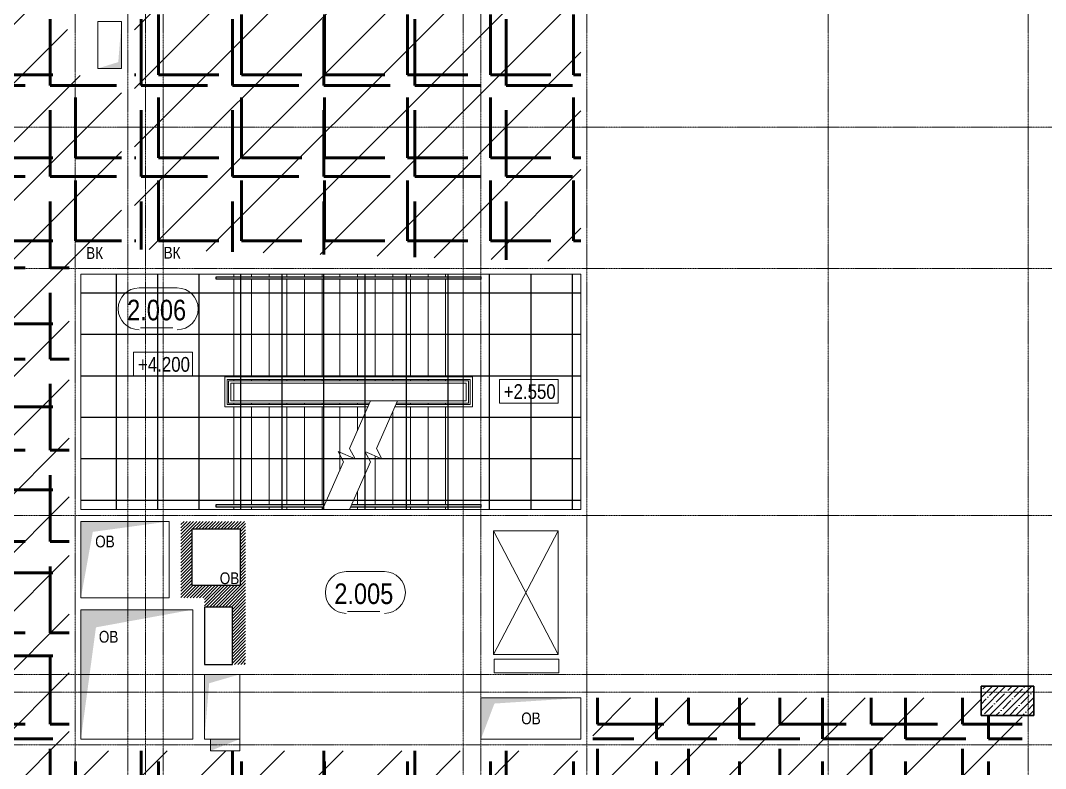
# Model space of a CAD drawing. Header units: millimetres. Extents: x -65509 to 912790, y 446 to 713294.
# Drawn here: x 10353 to 27776, y 189977 to 202691 of the extents above; entities that cross this region are included whole.
import ezdxf
from ezdxf.enums import TextEntityAlignment as Align

# ---------------------------------------------------------------- set-up
doc = ezdxf.new("R2010")
doc.units = ezdxf.units.MM
doc.linetypes.add('CENTER2', pattern=[28.575, 19.05, -3.175, 3.175, -3.175])
doc.linetypes.add('HIDDEN2', pattern=[4.7625, 3.175, -1.5875])
doc.layers.add('1.1) Нал. пол 1 вып. классы в 1 блоке', color=5, linetype='Continuous')
doc.layers.add('7.2) ГИдрообзЭОМ СС', color=6, linetype='Continuous')
for name, color, linetype, lineweight in [('8.1) Нал. пол 8 вып.', 190, 'Continuous', 30), ('8.2) Линолеум 8 вып', 90, 'Continuous', 60), ('9.1) Линолеум 9  9.2 Инв', 3, 'Continuous', 60), ('9.2) Юра итоговая пол плитка', 3, 'Continuous', 30), ('АР_Area', 250, 'Continuous', 5), ('АР_Колонны', 250, 'Continuous', 30), ('АР_Отметка', 250, 'Continuous', 13), ('АР_Стены ЖБ', 250, 'Continuous', 35), ('АР_Ф_ЛК', 250, 'Continuous', 5), ('АР_Штриховка', 250, 'Continuous', 0), ('ВК_Шахты', 250, 'Continuous', 9), ('ОВ_Шахты', 250, 'Continuous', 5), ('РД_Оси_100', 250, 'Continuous', 0), ('СС_Отверстия', 250, 'Continuous', 9), ('ТХ_Оборудование', 250, 'Continuous', 9)]:
    doc.layers.add(name, color=color, linetype=linetype, lineweight=lineweight)
doc.layers.add('АР_Делит', color=250, linetype='Continuous', lineweight=0, plot=False)
doc.styles.add('Arial_Narrow_08', font='ARIALN.TTF', dxfattribs={"width": 0.8})
doc.styles.add('style1', font='ARIALN.TTF')
pattern_1 = [(0, (0, 0), (0, 1550.67), [1127.76, -422.91]), (90, (0, 0), (-1550.67, 9e-14), [1127.76, -422.91])]
pattern_2 = [(0, (0, 0), (0, 1410.97), [1026.16, -384.81]), (90, (0, 0), (-1410.97, 9e-14), [1026.16, -384.81])]

# ---------------------------------------------------------------- blocks, each defined once
blk = doc.blocks.new('otv')
at = {"linetype": 'Continuous'}
blk.add_lwpolyline([(0, -1), (0, 0), (1, 0), (1, -1)], close=True, dxfattribs=at)
blk.add_solid([(0, -1), (0, 0), (0.1346, -0.1366), (1, 0)], dxfattribs=at)
blk = doc.blocks.new('Отметка_план')
at = {"color": 7}
blk.add_lwpolyline([(0, 0), (10, 0), (10, 4), (0, 4)], close=True, dxfattribs=at)
at = {"style": 'Arial_Narrow_08', "width": 0.8}
blk.add_attdef('OTMG', text='', height=2.5, dxfattribs=at).set_placement((9.06, 0.7), align=Align.RIGHT)
blk = doc.blocks.new('otv_в_стене')
at = {"linetype": 'Continuous'}
blk.add_lwpolyline([(0, -1), (0, 0), (1, 0), (1, -1)], close=True, dxfattribs=at)
blk.add_solid([(0, -1), (0, 0), (0.5, -0.5), (1, 0)], dxfattribs=at)
blk = doc.blocks.new('оси_рен')
at = {"layer": 'РД_Оси_100', "color": 251, "linetype": 'CENTER2', "true_color": 0x636466}
for p, q in [((1215752.916, 135558.25), (1215752.916, 223268.25)), ((1219852.916, 135558.25), (1219852.916, 223268.25)), ((1223252.916, 135558.25), (1223252.916, 223268.25)), ((1225207.916, 158413.25), (1189697.958, 158413.25)), ((1225207.916, 156013.25), (1189697.958, 156013.25)), ((1225207.916, 151813.25), (1189697.958, 151813.25))]:
    blk.add_line(p, q, dxfattribs=at)
for points in [[(1207052.916, 223268.25), (1207052.916, 135558.25)], [(1207952.916, 135558.25), (1207952.916, 223268.25)], [(1208252.916, 135558.25), (1208252.916, 223268.25)], [(1208552.916, 135558.25), (1208552.916, 223268.25)], [(1213652.916, 223268.25), (1213652.916, 135558.25)], [(1213952.916, 135558.25), (1213952.916, 223268.25)], [(1225207.916, 149113.25), (1190197.958, 149113.25), (1189697.958, 149263.25)], [(1225207.916, 148813.25), (1190197.958, 148813.25), (1189697.958, 148663.25)], [(1225207.916, 147913.25), (1189697.958, 147913.25)]]:
    blk.add_lwpolyline(points, dxfattribs=at)
blk = doc.blocks.new('MOK-МаркаПом_овал_ареал')
for p, q in [((-2.99, 3.76), (3.52, 3.76)), ((-2.75, -3), (2.75, -3))]:
    blk.add_line(p, q)
for centre, radius, start, end in [((-2.99, 0.21), 3.55, 90, 270), ((3.52, 0.21), 3.55, 270, 90), ((-7.41, 0), 7.16, 0, 0.001)]:
    blk.add_arc(centre, radius, start, end)
at = {"color": 0, "style": 'style1'}
blk.add_attdef('АР-ПОМЕЩЕНИЕ:НОМЕР', text='', height=3, dxfattribs=at).set_placement((0.26, 0), align=Align.MIDDLE)

msp = doc.modelspace()

# ---------------------------------------------------------------- hatches: boundary and pattern name
at = {"layer": '1.1) Нал. пол 1 вып. классы в 1 блоке'}
h = msp.add_hatch(dxfattribs=at)
h.set_pattern_fill('ANSI31', color=256, scale=222)
h.set_pattern_definition([(45, (-1573151.94, 141213.05), (-498.4042, 498.4042), [])])
h.paths.add_polyline_path([(13310, 207256.988), (12290, 207256.988), (12290, 207176.988), (12290, 204276.987), (12290, 203776.987), (12290, 202876.987), (12290, 200626.988), (12290, 199376.988), (12290, 198796.988), (12660, 198796.988), (19880, 198582.917), (19880, 199576.988), (19880, 202876.987), (19860, 202876.987), (19860, 203826.987), (19880, 203826.987), (19880, 204976.987), (19880, 205876.987), (19880, 207076.987), (19878.462, 207176.988), (19860, 207176.988), (19860, 207676.987), (19710, 207676.987), (13310, 207676.988)])
at = {"layer": '7.2) ГИдрообзЭОМ СС'}
h = msp.add_hatch(dxfattribs=at)
h.set_pattern_fill('ANSI31', color=256, scale=12)
h.paths.add_polyline_path([(14180, 194176.988), (13080, 194176.988), (13080, 192876.988), (13480, 192876.988), (13480, 192720.826), (13956.739, 192720.826), (13956.739, 191746.988), (14180, 191746.988)])
h.paths.add_polyline_path([(13272.46, 193085.175), (13272.46, 194050.928), (14088.338, 194050.928), (14088.338, 193085.175)], flags=16)
h.paths.add_polyline_path([(12070, 206231.763), (11661.786, 206231.962), (11661.839, 205606.685), (11661.91, 205606.685), (11661.98, 204793.672), (11661.98, 204396.987), (12070, 204396.987)])
h.paths.add_polyline_path([(9390, 228651.988), (7790, 228651.988), (7790, 228301.988), (9390, 228301.988)])
h.paths.add_polyline_path([(8349.666, 228347.054), (7949.666, 228347.054), (7949.666, 228547.054), (8349.666, 228547.054)], flags=16)
h.paths.add_polyline_path([(13705, 229601.77), (13705, 229621.988), (13305, 229621.988), (13305, 228771.988), (13705, 228771.988), (13705, 228901.77)])
h.paths.add_polyline_path([(13705, 230421.988), (13705, 230551.988), (13305, 230551.988), (13305, 229701.988), (13705, 229701.988), (13705, 229721.988)])
h.paths.add_polyline_path([(19880, 233151.988), (18647.982, 233151.988), (18647.982, 232823.389), (17380.828, 232823.389), (17380.828, 233151.988), (16713.632, 233151.988), (16713.632, 232359.688), (18793.632, 232359.688), (19880, 232351.988)])
at = {"layer": '8.1) Нал. пол 8 вып.'}
h = msp.add_hatch(dxfattribs=at)
h.set_pattern_fill('ANSI31', color=256, scale=222)
h.paths.add_polyline_path([(27380, 190876.988), (26680, 190876.988), (26680, 191176.988), (20080, 191176.988), (20080, 190276.988), (11180, 190276.988), (11180, 191176.988), (7780.562, 191176.988), (7780.562, 187786.987), (7780, 186286.988), (26680, 186286.988), (26680, 186576.988), (27380, 186576.988)])
h.paths.add_polyline_path([(26505, 186411.988), (26655, 186411.988), (26655, 186311.988), (26505, 186311.988)], flags=16)
h.paths.add_polyline_path([(7780, 191176.988), (7780.562, 191466.987), (7780, 191466.987), (0, 191466.987), (0, 188156.988), (280, 188156.988), (280, 187786.988), (6580, 187786.988), (6580, 188066.987), (7780, 188066.987)])
h.paths.add_polyline_path([(11180, 191466.987), (7780.562, 191466.987), (7780.562, 191176.988), (11180, 191176.988)])
h.paths.add_polyline_path([(11180, 198576.988), (11830, 198576.988), (11830, 198796.988), (12070, 198796.988), (12070, 201756.987), (11270, 201756.988), (11149.997, 201756.988), (11149.997, 203566.987), (8509.996, 203566.987), (8509.996, 201311.272), (7790, 201311.272), (7790, 200276.987), (7790, 199976.987), (7790, 197076.987), (7790, 196576.987), (7790, 195676.987), (7790, 191686.987), (7780, 191466.987), (11180, 191466.987)])
h.paths.add_polyline_path([(213.548, 187753.857), (599.633, 187753.857), (599.633, 188174.457), (213.548, 188174.457)], flags=9)
at = {"layer": '8.2) Линолеум 8 вып'}
h = msp.add_hatch(dxfattribs=at)
h.set_pattern_fill('ANGLE', color=256, scale=222)
h.set_pattern_definition(pattern_1)
h.paths.add_polyline_path([(13310, 207256.988), (12290, 207256.988), (12290, 207176.988), (12290, 204276.987), (12290, 203776.987), (12290, 202876.987), (12290, 200626.988), (12290, 199376.988), (12290, 198796.988), (12660, 198796.988), (19880, 198582.917), (19880, 199576.988), (19880, 202876.987), (19860, 202876.987), (19860, 203826.987), (19880, 203826.987), (19880, 204976.987), (19880, 205876.987), (19880, 207076.987), (19878.462, 207176.988), (19860, 207176.988), (19860, 207676.987), (19710, 207676.987), (13310, 207676.988)])
h = msp.add_hatch(dxfattribs=at)
h.set_pattern_fill('ANGLE', color=256, scale=222)
h.set_pattern_definition(pattern_1)
h.paths.add_polyline_path([(27380, 190876.988), (26680, 190876.988), (26680, 191176.988), (20080, 191176.988), (20080, 190276.988), (11180, 190276.988), (11180, 191176.988), (7780.562, 191176.988), (7780.562, 187786.987), (7780, 186286.988), (26680, 186286.988), (26680, 186576.988), (27380, 186576.988)])
h.paths.add_polyline_path([(26505, 186411.988), (26655, 186411.988), (26655, 186311.988), (26505, 186311.988)], flags=16)
h.paths.add_polyline_path([(7780, 191176.988), (7780.562, 191466.987), (7780, 191466.987), (0, 191466.987), (0, 188156.988), (280, 188156.988), (280, 187786.988), (6580, 187786.988), (6580, 188066.987), (7780, 188066.987)])
h.paths.add_polyline_path([(11180, 191466.987), (7780.562, 191466.987), (7780.562, 191176.988), (11180, 191176.988)])
h.paths.add_polyline_path([(11180, 198576.988), (11830, 198576.988), (11830, 198796.988), (12070, 198796.988), (12070, 201756.987), (11270, 201756.988), (11149.997, 201756.988), (11149.997, 203566.987), (8509.996, 203566.987), (8509.996, 201311.272), (7790, 201311.272), (7790, 200276.987), (7790, 199976.987), (7790, 197076.987), (7790, 196576.987), (7790, 195676.987), (7790, 191686.987), (7780, 191466.987), (11180, 191466.987)])
h.paths.add_polyline_path([(213.548, 187753.857), (599.633, 187753.857), (599.633, 188174.457), (213.548, 188174.457)], flags=9)
at = {"layer": '9.1) Линолеум 9  9.2 Инв'}
h = msp.add_hatch(dxfattribs=at)
h.set_pattern_fill('ANGLE', color=256, scale=202)
h.set_pattern_definition(pattern_2)
h.paths.add_polyline_path([(13310, 207256.988), (12290, 207256.988), (12290, 207176.988), (12290, 204276.987), (12290, 203776.987), (12290, 202876.987), (12290, 200626.988), (12290, 199376.988), (12290, 198796.988), (12660, 198796.988), (19880, 198582.917), (19880, 199576.988), (19880, 202876.987), (19860, 202876.987), (19860, 203826.987), (19880, 203826.987), (19880, 204976.987), (19880, 205876.987), (19880, 207076.987), (19878.462, 207176.988), (19860, 207176.988), (19860, 207676.987), (19710, 207676.987), (13310, 207676.988)])
h = msp.add_hatch(dxfattribs=at)
h.set_pattern_fill('ANGLE', color=256, scale=202)
h.set_pattern_definition(pattern_2)
h.paths.add_polyline_path([(27380, 190876.988), (26680, 190876.988), (26680, 191176.988), (20080, 191176.988), (20080, 190276.988), (11180, 190276.988), (11180, 191176.988), (7780.562, 191176.988), (7780.562, 187786.987), (7780, 186286.988), (26680, 186286.988), (26680, 186576.988), (27380, 186576.988)])
h.paths.add_polyline_path([(26505, 186411.988), (26655, 186411.988), (26655, 186311.988), (26505, 186311.988)], flags=16)
h.paths.add_polyline_path([(7780, 191176.988), (7780.562, 191466.987), (7780, 191466.987), (0, 191466.987), (0, 188156.988), (280, 188156.988), (280, 187786.988), (6580, 187786.988), (6580, 188066.987), (7780, 188066.987)])
h.paths.add_polyline_path([(11180, 191466.987), (7780.562, 191466.987), (7780.562, 191176.988), (11180, 191176.988)])
h.paths.add_polyline_path([(11180, 198576.988), (11830, 198576.988), (11830, 198796.988), (12070, 198796.988), (12070, 201756.987), (11270, 201756.988), (11149.997, 201756.988), (11149.997, 203566.987), (8509.996, 203566.987), (8509.996, 201311.272), (7790, 201311.272), (7790, 200276.987), (7790, 199976.987), (7790, 197076.987), (7790, 196576.987), (7790, 195676.987), (7790, 191686.987), (7780, 191466.987), (11180, 191466.987)])
h.paths.add_polyline_path([(213.548, 187753.857), (599.633, 187753.857), (599.633, 188174.457), (213.548, 188174.457)], flags=9)
at = {"layer": '9.2) Юра итоговая пол плитка'}
h = msp.add_hatch(dxfattribs=at)
h.set_pattern_fill('ANSI37', color=256, scale=222, angle=45)
h.paths.add_polyline_path([(13280.488, 198376.988), (19880, 198376.988), (19880, 194376.987), (13280.488, 194376.987)])
h.paths.add_polyline_path([(13280.488, 198376.987), (11380, 198376.987), (11380, 194376.987), (13280.488, 194376.987)])
at = {"layer": 'АР_Штриховка', "linetype": 'Continuous'}
h = msp.add_hatch(dxfattribs=at)
h.set_pattern_fill('ANSI35', color=256, scale=25, style=0)
h.set_pattern_definition([(45, (-74007.1, 311187.15), (-112.2532, 112.2532), []), (45, (-73894.85, 311187.15), (-112.2532, 112.2532), [198.4375, -39.6875, 0, -39.6875])])
h.paths.add_polyline_path([(27580, 190876.988), (27580, 191376.988), (26680, 191376.988), (26680, 190876.988)], flags=0)

# ---------------------------------------------------------------- linework, layer by layer
for points in [[(17880, 198291.988), (13680, 198291.988), (13680, 198331.988), (18180, 198331.988), (18180, 198291.988), (17880, 198291.988)], [(15508.618, 194421.988), (13680, 194421.988), (13680, 194461.988), (15526.248, 194461.988)], [(15981.055, 194461.988), (18180, 194461.988), (18180, 194421.988), (15963.425, 194421.988)]]:
    msp.add_lwpolyline(points)
at = {"layer": '7.2) ГИдрообзЭОМ СС'}
for points in [[(13272.46, 194050.928), (14088.338, 194050.928), (14088.338, 193085.175), (13272.46, 193085.175)], [(13956.739, 192720.826), (13480, 192720.826), (13480, 191746.988), (13956.739, 191746.988)]]:
    msp.add_lwpolyline(points, close=True, dxfattribs=at)
at = {"layer": 'АР_Делит'}
msp.add_lwpolyline([(11380, 198376.988), (19880, 198376.988), (19880, 194376.988), (11380, 194376.988)], close=True, dxfattribs=at)
at = {"layer": 'АР_Колонны', "linetype": 'HIDDEN2'}
for p, q in [((26680, 191376.988), (27580, 191376.988)), ((26680, 190876.988), (26680, 191376.988)), ((27580, 191376.988), (27580, 190876.988)), ((27580, 190876.988), (26680, 190876.988))]:
    msp.add_line(p, q, dxfattribs=at)
at = {"layer": 'АР_Колонны', "linetype": 'Continuous'}
for p, q in [((26680, 191376.988), (26680, 190876.988)), ((27580, 191376.988), (26680, 191376.988)), ((27580, 191376.988), (26680, 191376.988)), ((26680, 191376.988), (26680, 190876.988)), ((27580, 190876.988), (27580, 191376.988)), ((27580, 190876.988), (27580, 191376.988)), ((26680, 190876.988), (27580, 190876.988)), ((26680, 190876.988), (27580, 190876.988))]:
    msp.add_line(p, q, dxfattribs=at)
at = {"layer": 'АР_Стены ЖБ', "linetype": 'Continuous'}
for p, q in [((27580, 191376.988), (26680, 191376.988)), ((26680, 191376.988), (26680, 190876.988)), ((27580, 190876.988), (27580, 191376.988)), ((26680, 190876.988), (27580, 190876.988))]:
    msp.add_line(p, q, dxfattribs=at)
at = {"layer": 'АР_Ф_ЛК'}
for p, q in [((13980, 198376.988), (13980, 198331.988)), ((13980, 198291.988), (13980, 196631.988)), ((14280, 198376.988), (14280, 198331.988)), ((14280, 198291.988), (14280, 196631.988)), ((14580, 198376.988), (14580, 198331.988)), ((14580, 198291.988), (14580, 196631.988)), ((14880, 198376.988), (14880, 198331.988)), ((14880, 198291.988), (14880, 196631.988)), ((15180, 198376.988), (15180, 198331.988)), ((15180, 198291.988), (15180, 196631.988)), ((15480, 198376.988), (15480, 198331.988)), ((15480, 198291.988), (15480, 196631.988)), ((15780, 198376.988), (15780, 198331.988)), ((15780, 198291.988), (15780, 196631.988)), ((16080, 198376.988), (16080, 198331.988)), ((16080, 198291.988), (16080, 196631.988)), ((16380, 198376.988), (16380, 198331.988)), ((16380, 198291.988), (16380, 196631.988)), ((16680, 198376.988), (16680, 198331.988)), ((16680, 198291.988), (16680, 196631.988)), ((16980, 198376.988), (16980, 198331.988)), ((16980, 198291.988), (16980, 196631.988)), ((17280, 198376.988), (17280, 198331.988)), ((17280, 198291.988), (17280, 196631.988)), ((17580, 198376.988), (17580, 198331.988)), ((17580, 198291.988), (17580, 196631.988)), ((17880, 198376.988), (17880, 198331.988)), ((17880, 198291.988), (17880, 196631.988)), ((13980, 196591.988), (13980, 196566.988)), ((14280, 196591.988), (14280, 196566.988)), ((14580, 196591.988), (14580, 196566.988)), ((14880, 196591.988), (14880, 196566.988)), ((15180, 196591.988), (15180, 196566.988)), ((15480, 196591.988), (15480, 196566.988)), ((15780, 196591.988), (15780, 196566.988)), ((16080, 196591.988), (16080, 196566.988)), ((16380, 196591.988), (16380, 196566.988)), ((16680, 196591.988), (16680, 196566.988)), ((16980, 196591.988), (16980, 196566.988)), ((17280, 196591.988), (17280, 196566.988)), ((17580, 196591.988), (17580, 196566.988)), ((17880, 196591.988), (17880, 196566.988)), ((13980, 196526.988), (13980, 196226.988)), ((17880, 196526.988), (17880, 196226.988)), ((13980, 196186.988), (13980, 196161.988)), ((14280, 196186.988), (14280, 196161.988)), ((14580, 196186.988), (14580, 196161.988)), ((14880, 196186.988), (14880, 196161.988)), ((15180, 196186.988), (15180, 196161.988)), ((15480, 196186.988), (15480, 196161.988)), ((15780, 196186.988), (15780, 196161.988)), ((16080, 196186.988), (16080, 196161.988)), ((16980, 196186.988), (16980, 196161.988)), ((17280, 196186.988), (17280, 196161.988)), ((17580, 196186.988), (17580, 196161.988)), ((17880, 196186.988), (17880, 196161.988)), ((13980, 196121.988), (13980, 194461.988)), ((14280, 196121.988), (14280, 194461.988)), ((14580, 196121.988), (14580, 194461.988)), ((14880, 196121.988), (14880, 194461.988)), ((15180, 196121.988), (15180, 194461.988)), ((15480, 196121.988), (15480, 194461.988)), ((15780, 196121.988), (15780, 195037.718)), ((16080, 196121.988), (16080, 195718.38)), ((16680, 196047.805), (16680, 194461.988)), ((16980, 196121.988), (16980, 194461.988)), ((17280, 196121.988), (17280, 194461.988)), ((17580, 196121.988), (17580, 194461.988)), ((17880, 196121.988), (17880, 194461.988)), ((16380, 195289.331), (16380, 194461.988)), ((16080, 194686.481), (16080, 194461.988)), ((13980, 194421.988), (13980, 194376.988)), ((14280, 194421.988), (14280, 194376.988)), ((14580, 194421.988), (14580, 194376.988)), ((14880, 194421.988), (14880, 194376.988)), ((15180, 194421.988), (15180, 194376.988)), ((15480, 194421.988), (15480, 194376.988)), ((16080, 194421.988), (16080, 194376.988)), ((16380, 194421.988), (16380, 194376.988)), ((16680, 194421.988), (16680, 194376.988)), ((16980, 194421.988), (16980, 194376.988)), ((17280, 194421.988), (17280, 194376.988)), ((17580, 194421.988), (17580, 194376.988)), ((17880, 194421.988), (17880, 194376.988))]:
    msp.add_line(p, q, dxfattribs=at)
for points in [[(17880, 197461.988, 0, 150, 0), (17413.751, 197461.988, 0, 0, 0), (13980, 197461.988, 0, 0, 0)], [(13980, 195291.988, 0, 150, 0), (14446.249, 195291.988, 0, 0, 0), (15780, 195291.988, 0, 0, 0)], [(16501.521, 195291.988, 0, 150, 0), (16967.77, 195291.988, 0, 0, 0), (17880, 195291.988, 0, 0, 0)]]:
    msp.add_lwpolyline(points, format="xyseb", dxfattribs=at)
for points in [[(16257.889, 196121.988), (13825, 196121.988), (13825, 196631.988), (18035, 196631.988), (18035, 196121.988), (16712.696, 196121.988)], [(16275.519, 196161.988), (13865, 196161.988), (13865, 196591.988), (17995, 196591.988), (17995, 196161.988), (16730.326, 196161.988)], [(16286.537, 196186.988), (13890, 196186.988), (13890, 196566.988), (17970, 196566.988), (17970, 196186.988), (16741.344, 196186.988)]]:
    msp.add_lwpolyline(points, dxfattribs=at)
for points in [[(13930, 196526.988), (17930, 196526.988), (17930, 196226.988), (13930, 196226.988)], [(13980, 196526.988), (17880, 196526.988), (17880, 196226.988), (13980, 196226.988)]]:
    msp.add_lwpolyline(points, close=True, dxfattribs=at)
at = {"layer": 'АР_Ф_ЛК', "lineweight": 0}
for points in [[(16304.167, 196226.988), (15946.89, 195416.37), (16039.455, 195238.97), (15753.497, 195365.005), (15846.062, 195187.605), (15488.785, 194376.988)], [(16758.974, 196226.988), (16401.697, 195416.37), (16494.262, 195238.97), (16208.304, 195365.005), (16300.869, 195187.605), (15943.592, 194376.988)]]:
    msp.add_lwpolyline(points, dxfattribs=at)
at = {"layer": 'ТХ_Оборудование'}
for p, q in [((18395.131, 194014.357), (19495.131, 191914.357)), ((19495.131, 194014.357), (18395.131, 191914.357))]:
    msp.add_line(p, q, dxfattribs=at)
for points in [[(19495.131, 194014.357), (18395.131, 194014.357), (18395.131, 191914.357), (19495.131, 191914.357)], [(18402.41, 191836.516), (19502.41, 191836.516), (19502.41, 191604.518), (18402.41, 191604.518)]]:
    msp.add_lwpolyline(points, close=True, dxfattribs=at)

# ---------------------------------------------------------------- block references
msp.add_blockref('оси_рен', (-1195772.915, 42463.738))
at = {"layer": 'АР_Area', "color": 250, "linetype": 'Continuous', "lineweight": 25}
ref = msp.add_blockref('MOK-МаркаПом_овал_ареал', (12666.798, 197769.786), dxfattribs=dict(at, xscale=100, yscale=100, zscale=100))
ref.add_attrib('АР-ПОМЕЩЕНИЕ:НОМЕР', '2.006', dxfattribs={"layer": '0', "color": 0, "height": 350, "style": 'style1'}).set_placement((12666.798, 197769.786), align=Align.MIDDLE)
ref = msp.add_blockref('MOK-МаркаПом_овал_ареал', (16188.749, 192947.902), dxfattribs=dict(at, xscale=100, yscale=100, zscale=100))
ref.add_attrib('АР-ПОМЕЩЕНИЕ:НОМЕР', '2.005', dxfattribs={"layer": '0', "color": 0, "height": 350, "style": 'style1'}).set_placement((16188.749, 192947.902), align=Align.MIDDLE)
at = {"layer": 'АР_Отметка'}
ref = msp.add_blockref('Отметка_план', (12276.319, 196651.528), dxfattribs=dict(at, xscale=100, yscale=100, zscale=100))
ref.add_attrib('OTMG', '+4.200', dxfattribs={"layer": '0', "color": 0, "height": 250, "style": 'style1'}).set_placement((13233.737, 196971.344), align=Align.TOP_RIGHT)
ref = msp.add_blockref('Отметка_план', (18493.388, 196189.708), dxfattribs=dict(at, xscale=100, yscale=100, zscale=100))
ref.add_attrib('OTMG', '+2.550', dxfattribs={"layer": '0', "color": 0, "height": 250, "style": 'style1'}).set_placement((19450.806, 196509.524), align=Align.TOP_RIGHT)
at = {"layer": 'ОВ_Шахты', "color": 1}
for name, p, xscale, yscale in [('otv', (11380, 194176.988), 1500, 1300), ('otv', (11380, 192676.988), 1900, 2200), ('otv_в_стене', (13580, 190476.988), 500, 200)]:
    msp.add_blockref(name, p, dxfattribs=dict(at, xscale=xscale, yscale=yscale))
at = {"layer": 'ОВ_Шахты', "color": 1, "xscale": 600, "yscale": 1100, "zscale": 1400}
msp.add_blockref('otv', (13479.954, 191576.983), dxfattribs=at)
at = {"layer": 'ОВ_Шахты', "xscale": 1700, "yscale": 700}
msp.add_blockref('otv', (18180, 191176.988), dxfattribs=at)
at = {"layer": 'СС_Отверстия', "xscale": -799.9999999999999, "yscale": 399.9999999999999, "rotation": 270}
msp.add_blockref('otv', (12070, 201876.987), dxfattribs=at)

# ---------------------------------------------------------------- texts
at = {"layer": 'ВК_Шахты', "char_height": 200, "width": 500, "attachment_point": 5, "style": 'style1'}
for insert in [(11612.518, 198739.464), (12930.065, 198744.345)]:
    msp.add_mtext('ВК', dxfattribs=dict(at, insert=insert))
at = {"layer": 'ОВ_Шахты', "char_height": 200, "attachment_point": 5, "style": 'style1'}
for insert, width in [((11788.757, 193834.473), 1400), ((13905.928, 193209.584), 1012.26006), ((11850.781, 192214.867), 1431.78102), ((19030, 190826.988), 1700)]:
    msp.add_mtext('ОВ', dxfattribs=dict(at, insert=insert, width=width))

doc.saveas('drawing.dxf')
